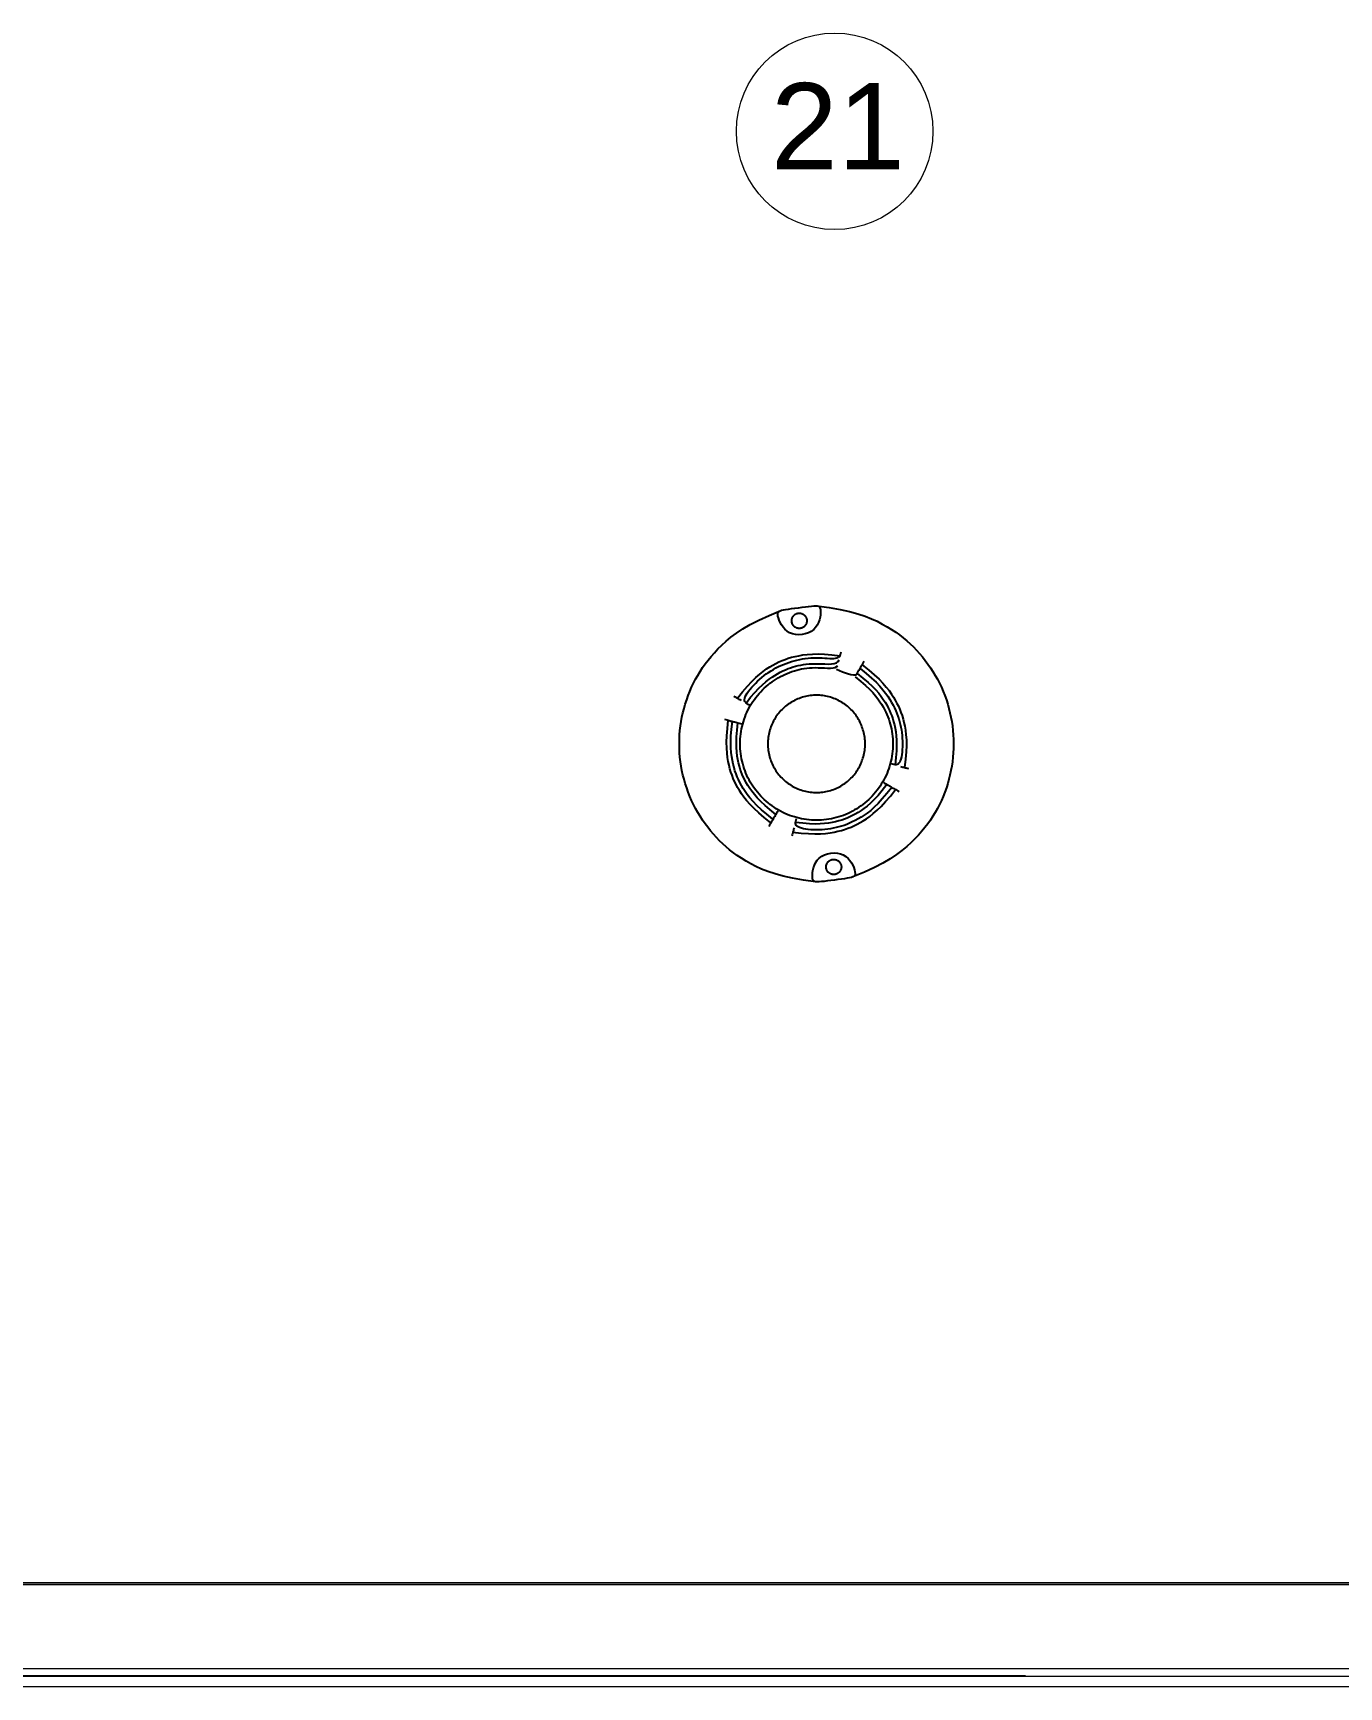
# Model space of a CAD drawing. Header units: inches. Extents: x 0.9 to 36.3, y 0.7 to 23.3.
# Drawn here: x 26.905 to 28.094, y 6.1 to 7.606 of the extents above; entities that cross this region are included whole.
import ezdxf

# ---------------------------------------------------------------- set-up
doc = ezdxf.new("R2010")
doc.units = ezdxf.units.IN
doc.layers.add('Numbering CCTV', color=38, linetype='Continuous', lineweight=0)
doc.layers.add('PDF_Geometry', color=7, linetype='Continuous', lineweight=9, true_color=0x777777)
doc.layers.add('Smoke Detector', color=40, linetype='Continuous')
doc.styles.get("Standard").update_dxf_attribs({"font": 'arial.ttf'})

msp = doc.modelspace()

# ---------------------------------------------------------------- linework, layer by layer
at = {"layer": 'Numbering CCTV', "linetype": 'ByBlock', "ltscale": 0.001}
msp.add_circle((27.6344, 7.5164), 0.0895, dxfattribs=at)
at = {"layer": 'PDF_Geometry', "linetype": 'ByBlock'}
for points in [[(24.7419, 6.193), (29.7184, 6.193), (29.7184, 7.1329)], [(29.7191, 7.1331), (29.8324, 7.1331), (29.8324, 6.1931), (29.8324, 6.0998), (24.7426, 6.0998)], [(29.7184, 6.1947), (24.7419, 6.1947)], [(29.7184, 6.193), (24.7419, 6.193)], [(28.5577, 6.1164), (24.7207, 6.1164), (24.7207, 6.1348), (24.7157, 6.1348), (24.7157, 6.1564), (24.7207, 6.1564), (24.7207, 6.1864), (24.7423, 6.1864)], [(24.7423, 6.1103), (27.1828, 6.1103)], [(24.7423, 6.1103), (27.8081, 6.1103)], [(24.7423, 6.1098), (26.9306, 6.1098)], [(24.7423, 6.1097), (28.6786, 6.1097)], [(24.7423, 6.1096), (28.0533, 6.1096)]]:
    msp.add_lwpolyline(points, dxfattribs=at)
msp.add_lwpolyline([(24.7419, 6.193), (29.7184, 6.193)], close=True, dxfattribs=at)
at = {"layer": 'Smoke Detector', "linetype": 'ByBlock'}
for points in [[(27.6171, 6.833), (27.6059, 6.8345), (27.5961, 6.8362), (27.5875, 6.8381), (27.5801, 6.8402), (27.5735, 6.8423), (27.5678, 6.8446), (27.5627, 6.847), (27.558, 6.8494), (27.5537, 6.8519), (27.5496, 6.8544), (27.5458, 6.8569), (27.5422, 6.8594), (27.5388, 6.862), (27.5356, 6.8647), (27.5325, 6.8675), (27.5296, 6.8703), (27.5268, 6.8733), (27.524, 6.8763), (27.5214, 6.8794), (27.5188, 6.8826), (27.5164, 6.8859), (27.5141, 6.8892), (27.5119, 6.8927), (27.5098, 6.8962), (27.5078, 6.8998), (27.5059, 6.9034), (27.5042, 6.9071), (27.5025, 6.9108), (27.501, 6.9146), (27.4997, 6.9185), (27.4984, 6.9224), (27.4973, 6.9263), (27.4963, 6.9302), (27.4954, 6.9342), (27.4947, 6.9383), (27.4941, 6.9423), (27.4936, 6.9464), (27.4933, 6.9504), (27.4931, 6.9545), (27.493, 6.9586), (27.4931, 6.9627), (27.4933, 6.9668), (27.4936, 6.9708), (27.4941, 6.9749), (27.4947, 6.9789), (27.4954, 6.9829), (27.4963, 6.9869), (27.4973, 6.9909), (27.4984, 6.9948), (27.4997, 6.9987), (27.501, 7.0026), (27.5025, 7.0064), (27.5042, 7.0101), (27.5059, 7.0138), (27.5078, 7.0174), (27.5098, 7.021), (27.5119, 7.0245), (27.5141, 7.028), (27.5165, 7.0314), (27.5191, 7.0348), (27.5219, 7.0382), (27.5249, 7.0416), (27.5282, 7.045), (27.5318, 7.0485), (27.5357, 7.0521), (27.54, 7.0557), (27.545, 7.0594), (27.5508, 7.0632), (27.5576, 7.0672), (27.5654, 7.0713), (27.5747, 7.0755), (27.5853, 7.0799)], [(27.6179, 7.0842), (27.6293, 7.0827), (27.6393, 7.081), (27.648, 7.0791), (27.6556, 7.077), (27.6622, 7.0748), (27.6679, 7.0725), (27.6731, 7.0702), (27.6777, 7.0677), (27.6821, 7.0653), (27.6861, 7.0628), (27.69, 7.0603), (27.6935, 7.0578), (27.6969, 7.0551), (27.7001, 7.0525), (27.7032, 7.0497), (27.7061, 7.0469), (27.709, 7.0439), (27.7117, 7.0409), (27.7144, 7.0378), (27.7169, 7.0346), (27.7193, 7.0313), (27.7217, 7.0279), (27.7239, 7.0245), (27.726, 7.021), (27.728, 7.0174), (27.7298, 7.0138), (27.7316, 7.0101), (27.7332, 7.0064), (27.7347, 7.0026), (27.7361, 6.9987), (27.7373, 6.9948), (27.7384, 6.9909), (27.7394, 6.9869), (27.7403, 6.9829), (27.741, 6.9789), (27.7416, 6.9749), (27.7421, 6.9708), (27.7424, 6.9668), (27.7426, 6.9627), (27.7427, 6.9586), (27.7426, 6.9545), (27.7424, 6.9504), (27.7421, 6.9464), (27.7416, 6.9423), (27.741, 6.9383), (27.7403, 6.9342), (27.7394, 6.9302), (27.7384, 6.9263), (27.7373, 6.9224), (27.7361, 6.9185), (27.7347, 6.9146), (27.7332, 6.9108), (27.7316, 6.9071), (27.7298, 6.9034), (27.728, 6.8998), (27.726, 6.8962), (27.7239, 6.8927), (27.7216, 6.8892), (27.7192, 6.8858), (27.7166, 6.8824), (27.7138, 6.879), (27.7108, 6.8756), (27.7075, 6.8721), (27.704, 6.8687), (27.7001, 6.8651), (27.6957, 6.8615), (27.6908, 6.8578), (27.685, 6.854), (27.6783, 6.85), (27.6706, 6.846), (27.6615, 6.8418), (27.6511, 6.8375)], [(27.5459, 7.0001), (27.5506, 7.0061), (27.555, 7.0112), (27.559, 7.0155), (27.5627, 7.0191), (27.5662, 7.0221), (27.5694, 7.0246), (27.5724, 7.0268), (27.5753, 7.0287), (27.5782, 7.0303), (27.5809, 7.0318), (27.5837, 7.0332), (27.5865, 7.0344), (27.5893, 7.0355), (27.5922, 7.0365), (27.5952, 7.0374), (27.5984, 7.0382), (27.6018, 7.0389), (27.6055, 7.0396), (27.6095, 7.0401), (27.6141, 7.0404), (27.6193, 7.0405), (27.6251, 7.0403), (27.6318, 7.0397), (27.6394, 7.0389)], [(27.557, 6.9938), (27.5558, 6.9944), (27.5547, 6.9951), (27.5539, 6.9958), (27.5531, 6.9965), (27.5526, 6.9972), (27.5523, 6.9981), (27.5522, 6.9991), (27.5525, 7.0003), (27.553, 7.0017), (27.5538, 7.0032), (27.5548, 7.0048), (27.556, 7.0066), (27.5574, 7.0084), (27.559, 7.0103), (27.5607, 7.0121), (27.5625, 7.014), (27.5643, 7.0158), (27.5662, 7.0175), (27.5682, 7.0191), (27.5702, 7.0207), (27.5722, 7.0223), (27.5743, 7.0237), (27.5765, 7.0251), (27.5787, 7.0264), (27.5809, 7.0277), (27.5832, 7.0289), (27.5855, 7.0299), (27.5879, 7.031), (27.5903, 7.0319), (27.5927, 7.0328), (27.5951, 7.0336), (27.5976, 7.0343), (27.6001, 7.0349), (27.6026, 7.0354), (27.6051, 7.0359), (27.6076, 7.0363), (27.6102, 7.0366), (27.6127, 7.0368), (27.6153, 7.0369), (27.6179, 7.0369), (27.6204, 7.0369), (27.6229, 7.0368), (27.6254, 7.0367), (27.6277, 7.0365), (27.6299, 7.0364), (27.6319, 7.0364), (27.6337, 7.0364), (27.6352, 7.0365), (27.6364, 7.0368), (27.6374, 7.0371), (27.6382, 7.0377), (27.6388, 7.0383), (27.6393, 7.0391), (27.6396, 7.0401), (27.64, 7.0412), (27.6403, 7.0424)], [(27.5537, 6.9956), (27.5579, 7.001), (27.5618, 7.0055), (27.5654, 7.0093), (27.5687, 7.0125), (27.5718, 7.0152), (27.5747, 7.0175), (27.5774, 7.0194), (27.58, 7.021), (27.5825, 7.0225), (27.5849, 7.0239), (27.5873, 7.0251), (27.5897, 7.0261), (27.592, 7.0271), (27.5943, 7.0279), (27.5966, 7.0287), (27.5989, 7.0293), (27.6012, 7.0299), (27.6036, 7.0304), (27.606, 7.0308), (27.6085, 7.0312), (27.6111, 7.0314), (27.6138, 7.0316), (27.6165, 7.0316), (27.6195, 7.0316), (27.6225, 7.0315), (27.6256, 7.0314), (27.6286, 7.0313), (27.6314, 7.0314), (27.6339, 7.0318), (27.636, 7.0324), (27.6375, 7.0335), (27.6384, 7.0351)], [(27.6361, 7.0265), (27.6417, 7.0243), (27.646, 7.0227), (27.6492, 7.0218), (27.6515, 7.0214), (27.653, 7.0214), (27.6539, 7.0216), (27.6545, 7.0221), (27.6549, 7.0227), (27.6552, 7.0233), (27.6555, 7.0238), (27.6559, 7.0244), (27.6562, 7.025), (27.6565, 7.0256), (27.6569, 7.0261), (27.6572, 7.0267), (27.6575, 7.0273), (27.6579, 7.0279), (27.6582, 7.0285), (27.6586, 7.0292), (27.6591, 7.0299), (27.6595, 7.0307), (27.66, 7.0316), (27.6606, 7.0326), (27.6613, 7.0338)], [(27.653, 7.0195), (27.6581, 7.0155), (27.6624, 7.0118), (27.666, 7.0084), (27.6691, 7.0053), (27.6716, 7.0024), (27.6738, 6.9996), (27.6756, 6.997), (27.6772, 6.9946), (27.6786, 6.9922), (27.6798, 6.9899), (27.681, 6.9876), (27.682, 6.9854), (27.6829, 6.9832), (27.6837, 6.981), (27.6844, 6.9788), (27.685, 6.9766), (27.6856, 6.9744), (27.6861, 6.9722), (27.6865, 6.9699), (27.6868, 6.9677), (27.6871, 6.9654), (27.6873, 6.9631), (27.6874, 6.9609), (27.6874, 6.9586), (27.6874, 6.9563), (27.6873, 6.954), (27.6871, 6.9518), (27.6868, 6.9495), (27.6865, 6.9473), (27.6861, 6.945), (27.6856, 6.9428), (27.685, 6.9406), (27.6844, 6.9384), (27.6837, 6.9362), (27.6829, 6.9341), (27.6821, 6.932), (27.6812, 6.9299), (27.6802, 6.9278), (27.6792, 6.9258), (27.6781, 6.9238), (27.6769, 6.9219), (27.6757, 6.92), (27.6744, 6.9181), (27.673, 6.9163), (27.6716, 6.9145), (27.6701, 6.9127), (27.6686, 6.9111), (27.667, 6.9094), (27.6654, 6.9078), (27.6637, 6.9063), (27.662, 6.9048), (27.6602, 6.9034), (27.6584, 6.9021), (27.6565, 6.9008), (27.6546, 6.8995), (27.6526, 6.8984), (27.6506, 6.8973), (27.6486, 6.8962), (27.6466, 6.8953), (27.6445, 6.8944), (27.6424, 6.8935), (27.6402, 6.8927), (27.6381, 6.8921), (27.6359, 6.8914), (27.6337, 6.8909), (27.6314, 6.8904), (27.6292, 6.89), (27.6269, 6.8897), (27.6247, 6.8894), (27.6224, 6.8892), (27.6201, 6.8891), (27.6179, 6.8891), (27.6156, 6.8891), (27.6133, 6.8892), (27.6111, 6.8894), (27.6088, 6.8897), (27.6065, 6.89), (27.6043, 6.8904), (27.6021, 6.8909), (27.5999, 6.8914), (27.5977, 6.8921), (27.5955, 6.8927), (27.5934, 6.8935), (27.5913, 6.8944), (27.5892, 6.8953), (27.5871, 6.8962), (27.5851, 6.8973), (27.5831, 6.8984), (27.5811, 6.8995), (27.5792, 6.9008), (27.5774, 6.9021), (27.5755, 6.9034), (27.5738, 6.9048), (27.572, 6.9063), (27.5703, 6.9078), (27.5687, 6.9094), (27.5671, 6.9111), (27.5656, 6.9127), (27.5641, 6.9145), (27.5627, 6.9163), (27.5613, 6.9181), (27.56, 6.92), (27.5588, 6.9219), (27.5576, 6.9238), (27.5565, 6.9258), (27.5555, 6.9278), (27.5545, 6.9299), (27.5536, 6.932), (27.5528, 6.9341), (27.552, 6.9362), (27.5513, 6.9384), (27.5507, 6.9406), (27.5501, 6.9428), (27.5497, 6.945), (27.5493, 6.9473), (27.5489, 6.9495), (27.5487, 6.9518), (27.5485, 6.954), (27.5484, 6.9563), (27.5483, 6.9586), (27.5484, 6.9609), (27.5485, 6.9631), (27.5487, 6.9654), (27.5489, 6.9677), (27.5493, 6.9699), (27.5497, 6.9722), (27.5501, 6.9744), (27.5507, 6.9766), (27.5513, 6.9788), (27.552, 6.9809), (27.5528, 6.9831), (27.5536, 6.9852), (27.5545, 6.9873), (27.5555, 6.9893), (27.5565, 6.9914), (27.5576, 6.9934), (27.5588, 6.9953), (27.56, 6.9972), (27.5613, 6.9991), (27.5627, 7.0009), (27.5641, 7.0027), (27.5656, 7.0044), (27.5671, 7.0061), (27.5687, 7.0078), (27.5703, 7.0093), (27.572, 7.0109), (27.5738, 7.0123), (27.5755, 7.0138), (27.5774, 7.0151), (27.5792, 7.0164), (27.5811, 7.0176), (27.5831, 7.0188), (27.5851, 7.0199), (27.5871, 7.021), (27.5892, 7.0219), (27.5913, 7.0228), (27.5934, 7.0237), (27.5955, 7.0244), (27.5977, 7.0251), (27.5999, 7.0258), (27.6021, 7.0263), (27.6043, 7.0268), (27.6066, 7.0272), (27.609, 7.0275), (27.6114, 7.0277), (27.614, 7.0279), (27.6166, 7.028), (27.6194, 7.0279), (27.6223, 7.0278), (27.6252, 7.0277), (27.628, 7.0276), (27.6307, 7.0276), (27.633, 7.0278), (27.6349, 7.0282), (27.6363, 7.029), (27.637, 7.0301)], [(27.6549, 7.0227), (27.6602, 7.0185), (27.6648, 7.0146), (27.6686, 7.0111), (27.6718, 7.0078), (27.6745, 7.0047), (27.6767, 7.0018), (27.6786, 6.9991), (27.6803, 6.9965), (27.6818, 6.994), (27.6831, 6.9915), (27.6843, 6.989), (27.6854, 6.9866), (27.6864, 6.9841), (27.6873, 6.9815), (27.6881, 6.9788), (27.6888, 6.9759), (27.6895, 6.9729), (27.69, 6.9697), (27.6905, 6.966), (27.6908, 6.962), (27.6908, 6.9574), (27.6906, 6.9521), (27.6902, 6.9462), (27.6894, 6.9394)], [(27.6575, 7.0272), (27.6632, 7.0227), (27.668, 7.0185), (27.6721, 7.0147), (27.6756, 7.0112), (27.6784, 7.0079), (27.6808, 7.0048), (27.6829, 7.0019), (27.6847, 6.9991), (27.6863, 6.9964), (27.6877, 6.9938), (27.689, 6.9913), (27.6901, 6.9887), (27.6911, 6.9863), (27.692, 6.9838), (27.6928, 6.9813), (27.6935, 6.9789), (27.6942, 6.9764), (27.6947, 6.9739), (27.6952, 6.9714), (27.6955, 6.9688), (27.6958, 6.9663), (27.696, 6.9637), (27.6962, 6.9612), (27.6962, 6.9586), (27.6962, 6.956), (27.696, 6.9535), (27.6958, 6.9511), (27.6955, 6.9488), (27.6952, 6.9467), (27.6947, 6.9448), (27.6942, 6.9432), (27.6936, 6.9418), (27.6929, 6.9409), (27.6922, 6.9402), (27.6913, 6.9398), (27.6904, 6.9396), (27.6894, 6.9396), (27.6883, 6.9398), (27.6871, 6.94), (27.6858, 6.9404)], [(27.6594, 7.0306), (27.6654, 7.0258), (27.6705, 7.0215), (27.6748, 7.0175), (27.6784, 7.0138), (27.6814, 7.0103), (27.6839, 7.0071), (27.6861, 7.004), (27.6879, 7.0011), (27.6896, 6.9983), (27.6911, 6.9955), (27.6925, 6.9928), (27.6937, 6.99), (27.6948, 6.9872), (27.6958, 6.9843), (27.6967, 6.9812), (27.6975, 6.9781), (27.6982, 6.9747), (27.6989, 6.971), (27.6993, 6.9669), (27.6997, 6.9624), (27.6997, 6.9572), (27.6995, 6.9513), (27.699, 6.9447), (27.6981, 6.9371)], [(27.5427, 7.002), (27.5438, 7.0014), (27.5446, 7.0009), (27.5453, 7.0005), (27.5459, 7.0001), (27.5465, 6.9998), (27.5473, 6.9994), (27.5481, 6.9989), (27.5492, 6.9982)], [(27.534, 6.9811), (27.5353, 6.9807), (27.5364, 6.9804), (27.5374, 6.9801), (27.5383, 6.9799), (27.5392, 6.9797), (27.54, 6.9794), (27.5408, 6.9792), (27.5416, 6.979), (27.5425, 6.9788), (27.5433, 6.9786), (27.5443, 6.9783), (27.5452, 6.9781), (27.5463, 6.9778), (27.5474, 6.9775), (27.5486, 6.9771), (27.5499, 6.9768)], [(27.5763, 6.8866), (27.5703, 6.8914), (27.5653, 6.8957), (27.561, 6.8997), (27.5574, 6.9034), (27.5543, 6.9069), (27.5518, 6.9101), (27.5497, 6.9132), (27.5478, 6.9161), (27.5461, 6.9189), (27.5446, 6.9217), (27.5433, 6.9244), (27.5421, 6.9272), (27.541, 6.93), (27.54, 6.9329), (27.5391, 6.9359), (27.5383, 6.9391), (27.5375, 6.9425), (27.5369, 6.9462), (27.5364, 6.9502), (27.5361, 6.9548), (27.536, 6.96), (27.5362, 6.9659), (27.5367, 6.9725), (27.5376, 6.9801)], [(27.5782, 6.89), (27.5726, 6.8945), (27.5677, 6.8986), (27.5636, 6.9025), (27.5602, 6.906), (27.5573, 6.9093), (27.5549, 6.9124), (27.5529, 6.9153), (27.5511, 6.9181), (27.5495, 6.9208), (27.548, 6.9234), (27.5468, 6.926), (27.5456, 6.9287), (27.5446, 6.9313), (27.5436, 6.9341), (27.5428, 6.937), (27.542, 6.94), (27.5413, 6.9433), (27.5407, 6.9468), (27.5402, 6.9506), (27.5399, 6.955), (27.5398, 6.9599), (27.54, 6.9655), (27.5405, 6.9719), (27.5413, 6.9791)], [(27.5808, 6.8944), (27.5755, 6.8987), (27.571, 6.9026), (27.5672, 6.9061), (27.5639, 6.9094), (27.5613, 6.9125), (27.559, 6.9154), (27.5571, 6.9181), (27.5554, 6.9207), (27.5539, 6.9232), (27.5526, 6.9257), (27.5514, 6.9281), (27.5503, 6.9306), (27.5493, 6.9331), (27.5484, 6.9357), (27.5477, 6.9384), (27.5469, 6.9412), (27.5463, 6.9443), (27.5457, 6.9475), (27.5452, 6.9512), (27.545, 6.9552), (27.5449, 6.9598), (27.5451, 6.9651), (27.5455, 6.971), (27.5463, 6.9778)], [(27.6944, 6.9381), (27.6956, 6.9378), (27.6966, 6.9375), (27.6974, 6.9373), (27.6981, 6.9371), (27.6988, 6.9369), (27.6996, 6.9367), (27.7005, 6.9364), (27.7017, 6.9361)], [(27.5964, 6.8783), (27.6039, 6.8774), (27.6106, 6.8769), (27.6165, 6.8767), (27.6216, 6.8768), (27.6262, 6.8771), (27.6303, 6.8776), (27.634, 6.8782), (27.6373, 6.879), (27.6405, 6.8798), (27.6435, 6.8807), (27.6464, 6.8817), (27.6493, 6.8828), (27.652, 6.884), (27.6548, 6.8854), (27.6576, 6.8869), (27.6604, 6.8885), (27.6633, 6.8904), (27.6664, 6.8925), (27.6696, 6.8951), (27.673, 6.8981), (27.6767, 6.9017), (27.6807, 6.906), (27.6851, 6.9111), (27.6898, 6.917)], [(27.682, 6.9216), (27.6778, 6.9162), (27.6739, 6.9117), (27.6703, 6.9079), (27.667, 6.9047), (27.664, 6.902), (27.6611, 6.8997), (27.6584, 6.8978), (27.6558, 6.8962), (27.6532, 6.8947), (27.6508, 6.8933), (27.6483, 6.8921), (27.6459, 6.891), (27.6433, 6.8901), (27.6408, 6.8892), (27.6381, 6.8884), (27.6352, 6.8876), (27.6322, 6.887), (27.6289, 6.8864), (27.6253, 6.886), (27.6212, 6.8857), (27.6166, 6.8856), (27.6114, 6.8858), (27.6055, 6.8863), (27.5987, 6.887)], [(27.6865, 6.919), (27.682, 6.9133), (27.6778, 6.9084), (27.674, 6.9043), (27.6705, 6.9009), (27.6672, 6.898), (27.6641, 6.8956), (27.6612, 6.8936), (27.6584, 6.8918), (27.6557, 6.8902), (27.6531, 6.8888), (27.6505, 6.8875), (27.648, 6.8864), (27.6455, 6.8853), (27.6431, 6.8844), (27.6406, 6.8836), (27.6381, 6.8829), (27.6357, 6.8823), (27.6331, 6.8818), (27.6306, 6.8813), (27.6281, 6.8809), (27.6255, 6.8806), (27.623, 6.8804), (27.6204, 6.8803), (27.6179, 6.8803), (27.6153, 6.8803), (27.6128, 6.8804), (27.6104, 6.8806), (27.6081, 6.8809), (27.606, 6.8813), (27.6041, 6.8817), (27.6024, 6.8823), (27.6011, 6.8829), (27.6001, 6.8835), (27.5994, 6.8843), (27.599, 6.8851), (27.5989, 6.886), (27.5989, 6.887), (27.599, 6.8882), (27.5993, 6.8894), (27.5997, 6.8907)], [(27.6788, 6.9234), (27.6799, 6.9228), (27.681, 6.9221), (27.682, 6.9215), (27.683, 6.921), (27.6839, 6.9205), (27.6847, 6.92), (27.6855, 6.9196), (27.6862, 6.9191), (27.6869, 6.9187), (27.6877, 6.9183), (27.6884, 6.9179), (27.6892, 6.9174), (27.69, 6.917), (27.6909, 6.9164), (27.6919, 6.9158), (27.693, 6.9152)], [(27.5827, 6.8977), (27.582, 6.8965), (27.5814, 6.8954), (27.5808, 6.8944), (27.5803, 6.8935), (27.5798, 6.8926), (27.5793, 6.8918), (27.5788, 6.891), (27.5784, 6.8903), (27.578, 6.8895), (27.5776, 6.8888), (27.5772, 6.8881), (27.5767, 6.8873), (27.5762, 6.8865), (27.5757, 6.8856), (27.5751, 6.8845), (27.5745, 6.8834)], [(27.5974, 6.8821), (27.597, 6.8808), (27.5968, 6.8798), (27.5966, 6.879), (27.5964, 6.8783), (27.5962, 6.8776), (27.596, 6.8769), (27.5957, 6.8759), (27.5954, 6.8747)]]:
    msp.add_lwpolyline(points, dxfattribs=at)
for points in [[(27.6153, 7.0626), (27.6131, 7.061), (27.6105, 7.0596), (27.6077, 7.0587), (27.6048, 7.0581), (27.6018, 7.0579), (27.5988, 7.0581), (27.596, 7.0587), (27.5934, 7.0597), (27.5911, 7.0611), (27.5891, 7.0629), (27.5874, 7.0649), (27.586, 7.067), (27.5848, 7.0692), (27.5839, 7.0713), (27.5833, 7.0733), (27.5828, 7.075), (27.5826, 7.0764), (27.5827, 7.0776), (27.583, 7.0785), (27.5837, 7.0792), (27.5847, 7.0797), (27.586, 7.0802), (27.5877, 7.0806), (27.5898, 7.0809), (27.5924, 7.0813), (27.5952, 7.0818), (27.5983, 7.0822), (27.6015, 7.0826), (27.6047, 7.0831), (27.6078, 7.0834), (27.6107, 7.0838), (27.6133, 7.084), (27.6154, 7.0842), (27.6172, 7.0843), (27.6186, 7.0842), (27.6197, 7.0839), (27.6205, 7.0834), (27.621, 7.0826), (27.6214, 7.0815), (27.6216, 7.0801), (27.6216, 7.0783), (27.6215, 7.0762), (27.6212, 7.0739), (27.6206, 7.0716), (27.6198, 7.0691), (27.6186, 7.0668), (27.6171, 7.0646)], [(27.6056, 7.0767), (27.6058, 7.0766), (27.606, 7.0764), (27.6062, 7.0763), (27.6064, 7.0762), (27.6066, 7.076), (27.6067, 7.0759), (27.6069, 7.0757), (27.6071, 7.0756), (27.6072, 7.0754), (27.6074, 7.0753), (27.6075, 7.0751), (27.6077, 7.0749), (27.6078, 7.0747), (27.6079, 7.0745), (27.6081, 7.0743), (27.6082, 7.0742), (27.6083, 7.074), (27.6084, 7.0738), (27.6085, 7.0736), (27.6086, 7.0733), (27.6087, 7.0731), (27.6087, 7.0729), (27.6088, 7.0727), (27.6089, 7.0725), (27.6089, 7.0723), (27.609, 7.072), (27.609, 7.0718), (27.609, 7.0716), (27.6091, 7.0714), (27.6091, 7.0711), (27.6091, 7.0709), (27.6091, 7.0707), (27.6091, 7.0705), (27.6091, 7.0702), (27.6091, 7.07), (27.609, 7.0698), (27.609, 7.0696), (27.609, 7.0693), (27.6089, 7.0691), (27.6089, 7.0689), (27.6088, 7.0687), (27.6087, 7.0685), (27.6087, 7.0683), (27.6086, 7.068), (27.6085, 7.0678), (27.6084, 7.0676), (27.6083, 7.0674), (27.6082, 7.0672), (27.6081, 7.067), (27.6079, 7.0669), (27.6078, 7.0667), (27.6077, 7.0665), (27.6075, 7.0663), (27.6074, 7.0661), (27.6072, 7.066), (27.6071, 7.0658), (27.6069, 7.0656), (27.6067, 7.0655), (27.6066, 7.0653), (27.6064, 7.0652), (27.6062, 7.0651), (27.606, 7.0649), (27.6058, 7.0648), (27.6056, 7.0647), (27.6054, 7.0646), (27.6052, 7.0645), (27.605, 7.0644), (27.6048, 7.0643), (27.6046, 7.0642), (27.6044, 7.0641), (27.6042, 7.0641), (27.604, 7.064), (27.6038, 7.064), (27.6035, 7.0639), (27.6033, 7.0639), (27.6031, 7.0638), (27.6029, 7.0638), (27.6026, 7.0638), (27.6024, 7.0638), (27.6022, 7.0638), (27.602, 7.0638), (27.6017, 7.0638), (27.6015, 7.0638), (27.6013, 7.0638), (27.6011, 7.0639), (27.6008, 7.0639), (27.6006, 7.064), (27.6004, 7.064), (27.6002, 7.0641), (27.6, 7.0641), (27.5997, 7.0642), (27.5995, 7.0643), (27.5993, 7.0644), (27.5991, 7.0645), (27.5989, 7.0646), (27.5987, 7.0647), (27.5985, 7.0648), (27.5983, 7.0649), (27.5982, 7.0651), (27.598, 7.0652), (27.5978, 7.0653), (27.5976, 7.0655), (27.5975, 7.0656), (27.5973, 7.0658), (27.5971, 7.066), (27.597, 7.0661), (27.5968, 7.0663), (27.5967, 7.0665), (27.5966, 7.0667), (27.5964, 7.0669), (27.5963, 7.067), (27.5962, 7.0672), (27.5961, 7.0674), (27.596, 7.0676), (27.5959, 7.0678), (27.5958, 7.068), (27.5957, 7.0683), (27.5956, 7.0685), (27.5956, 7.0687), (27.5955, 7.0689), (27.5954, 7.0691), (27.5954, 7.0693), (27.5954, 7.0696), (27.5953, 7.0698), (27.5953, 7.07), (27.5953, 7.0702), (27.5953, 7.0705), (27.5953, 7.0707), (27.5953, 7.0709), (27.5953, 7.0711), (27.5953, 7.0714), (27.5953, 7.0716), (27.5954, 7.0718), (27.5954, 7.072), (27.5954, 7.0723), (27.5955, 7.0725), (27.5956, 7.0727), (27.5956, 7.0729), (27.5957, 7.0731), (27.5958, 7.0733), (27.5959, 7.0736), (27.596, 7.0738), (27.5961, 7.074), (27.5962, 7.0742), (27.5963, 7.0743), (27.5964, 7.0745), (27.5966, 7.0747), (27.5967, 7.0749), (27.5968, 7.0751), (27.597, 7.0753), (27.5971, 7.0754), (27.5973, 7.0756), (27.5975, 7.0757), (27.5976, 7.0759), (27.5978, 7.076), (27.598, 7.0762), (27.5982, 7.0763), (27.5983, 7.0764), (27.5985, 7.0766), (27.5987, 7.0767), (27.5989, 7.0768), (27.5991, 7.0769), (27.5993, 7.077), (27.5995, 7.0771), (27.5997, 7.0772), (27.6, 7.0772), (27.6002, 7.0773), (27.6004, 7.0774), (27.6006, 7.0774), (27.6008, 7.0775), (27.6011, 7.0775), (27.6013, 7.0776), (27.6015, 7.0776), (27.6017, 7.0776), (27.602, 7.0776), (27.6022, 7.0776), (27.6024, 7.0776), (27.6026, 7.0776), (27.6029, 7.0776), (27.6031, 7.0776), (27.6033, 7.0775), (27.6035, 7.0775), (27.6038, 7.0774), (27.604, 7.0774), (27.6042, 7.0773), (27.6044, 7.0772), (27.6046, 7.0772), (27.6048, 7.0771), (27.605, 7.077), (27.6052, 7.0769), (27.6054, 7.0768)], [(27.5751, 6.9701), (27.5747, 6.9686), (27.5744, 6.9672), (27.5742, 6.9658), (27.574, 6.9644), (27.5738, 6.9629), (27.5737, 6.9615), (27.5736, 6.96), (27.5736, 6.9586), (27.5736, 6.9571), (27.5737, 6.9557), (27.5738, 6.9543), (27.574, 6.9528), (27.5742, 6.9514), (27.5744, 6.95), (27.5747, 6.9485), (27.5751, 6.9471), (27.5755, 6.9457), (27.5759, 6.9444), (27.5764, 6.943), (27.577, 6.9416), (27.5775, 6.9403), (27.5782, 6.939), (27.5788, 6.9377), (27.5795, 6.9365), (27.5803, 6.9352), (27.581, 6.934), (27.5819, 6.9328), (27.5827, 6.9316), (27.5836, 6.9305), (27.5846, 6.9294), (27.5855, 6.9283), (27.5866, 6.9273), (27.5876, 6.9263), (27.5887, 6.9253), (27.5898, 6.9244), (27.5909, 6.9235), (27.5921, 6.9226), (27.5933, 6.9218), (27.5945, 6.921), (27.5957, 6.9202), (27.597, 6.9195), (27.5983, 6.9189), (27.5996, 6.9183), (27.6009, 6.9177), (27.6023, 6.9171), (27.6036, 6.9167), (27.605, 6.9162), (27.6064, 6.9158), (27.6078, 6.9155), (27.6092, 6.9152), (27.6107, 6.9149), (27.6121, 6.9147), (27.6135, 6.9145), (27.615, 6.9144), (27.6164, 6.9143), (27.6179, 6.9143), (27.6193, 6.9143), (27.6208, 6.9144), (27.6222, 6.9145), (27.6236, 6.9147), (27.6251, 6.9149), (27.6265, 6.9152), (27.6279, 6.9155), (27.6293, 6.9158), (27.6307, 6.9162), (27.6321, 6.9167), (27.6335, 6.9171), (27.6348, 6.9177), (27.6361, 6.9183), (27.6375, 6.9189), (27.6387, 6.9195), (27.64, 6.9202), (27.6413, 6.921), (27.6425, 6.9218), (27.6437, 6.9226), (27.6448, 6.9235), (27.646, 6.9244), (27.6471, 6.9253), (27.6481, 6.9263), (27.6492, 6.9273), (27.6502, 6.9283), (27.6512, 6.9294), (27.6521, 6.9305), (27.653, 6.9316), (27.6539, 6.9328), (27.6547, 6.934), (27.6555, 6.9352), (27.6562, 6.9365), (27.6569, 6.9377), (27.6576, 6.939), (27.6582, 6.9403), (27.6588, 6.9416), (27.6593, 6.943), (27.6598, 6.9444), (27.6602, 6.9457), (27.6606, 6.9471), (27.661, 6.9485), (27.6613, 6.95), (27.6616, 6.9514), (27.6618, 6.9528), (27.6619, 6.9543), (27.6621, 6.9557), (27.6621, 6.9571), (27.6622, 6.9586), (27.6621, 6.96), (27.6621, 6.9615), (27.6619, 6.9629), (27.6618, 6.9644), (27.6616, 6.9658), (27.6613, 6.9672), (27.661, 6.9686), (27.6606, 6.9701), (27.6602, 6.9714), (27.6598, 6.9728), (27.6593, 6.9742), (27.6588, 6.9755), (27.6582, 6.9769), (27.6576, 6.9782), (27.6569, 6.9795), (27.6562, 6.9807), (27.6555, 6.982), (27.6547, 6.9832), (27.6539, 6.9844), (27.653, 6.9856), (27.6521, 6.9867), (27.6512, 6.9878), (27.6502, 6.9889), (27.6492, 6.9899), (27.6481, 6.9909), (27.6471, 6.9919), (27.646, 6.9928), (27.6448, 6.9937), (27.6437, 6.9946), (27.6425, 6.9954), (27.6413, 6.9962), (27.64, 6.9969), (27.6387, 6.9976), (27.6375, 6.9983), (27.6361, 6.9989), (27.6348, 6.9995), (27.6335, 7), (27.6321, 7.0005), (27.6307, 7.001), (27.6293, 7.0014), (27.6279, 7.0017), (27.6265, 7.002), (27.6251, 7.0023), (27.6236, 7.0025), (27.6222, 7.0027), (27.6208, 7.0028), (27.6193, 7.0029), (27.6179, 7.0029), (27.6164, 7.0029), (27.615, 7.0028), (27.6135, 7.0027), (27.6121, 7.0025), (27.6107, 7.0023), (27.6092, 7.002), (27.6078, 7.0017), (27.6064, 7.0014), (27.605, 7.001), (27.6036, 7.0005), (27.6023, 7), (27.6009, 6.9995), (27.5996, 6.9989), (27.5983, 6.9983), (27.597, 6.9976), (27.5957, 6.9969), (27.5945, 6.9962), (27.5933, 6.9954), (27.5921, 6.9946), (27.5909, 6.9937), (27.5898, 6.9928), (27.5887, 6.9919), (27.5876, 6.9909), (27.5866, 6.9899), (27.5855, 6.9889), (27.5846, 6.9878), (27.5836, 6.9867), (27.5827, 6.9856), (27.5819, 6.9844), (27.581, 6.9832), (27.5803, 6.982), (27.5795, 6.9807), (27.5788, 6.9795), (27.5782, 6.9782), (27.5775, 6.9769), (27.577, 6.9755), (27.5764, 6.9742), (27.5759, 6.9728), (27.5755, 6.9714)], [(27.6204, 6.8546), (27.6227, 6.8562), (27.6252, 6.8575), (27.628, 6.8585), (27.631, 6.8591), (27.634, 6.8593), (27.6369, 6.8591), (27.6397, 6.8585), (27.6423, 6.8575), (27.6446, 6.8561), (27.6466, 6.8543), (27.6483, 6.8523), (27.6497, 6.8502), (27.6509, 6.848), (27.6518, 6.8459), (27.6525, 6.8439), (27.6529, 6.8422), (27.6531, 6.8408), (27.653, 6.8396), (27.6527, 6.8387), (27.652, 6.838), (27.6511, 6.8375), (27.6497, 6.837), (27.648, 6.8366), (27.6459, 6.8363), (27.6434, 6.8358), (27.6405, 6.8354), (27.6374, 6.835), (27.6342, 6.8345), (27.631, 6.8341), (27.6279, 6.8338), (27.625, 6.8334), (27.6225, 6.8332), (27.6203, 6.833), (27.6186, 6.8329), (27.6171, 6.833), (27.6161, 6.8333), (27.6153, 6.8338), (27.6147, 6.8346), (27.6143, 6.8357), (27.6142, 6.8371), (27.6141, 6.8389), (27.6142, 6.841), (27.6146, 6.8432), (27.6151, 6.8456), (27.616, 6.8481), (27.6171, 6.8504), (27.6186, 6.8526)], [(27.6402, 6.8447), (27.6402, 6.8445), (27.6401, 6.8443), (27.64, 6.8441), (27.6399, 6.8438), (27.6398, 6.8436), (27.6398, 6.8434), (27.6396, 6.8432), (27.6395, 6.843), (27.6394, 6.8428), (27.6393, 6.8426), (27.6392, 6.8425), (27.639, 6.8423), (27.6389, 6.8421), (27.6387, 6.8419), (27.6386, 6.8418), (27.6384, 6.8416), (27.6383, 6.8414), (27.6381, 6.8413), (27.6379, 6.8411), (27.6378, 6.841), (27.6376, 6.8409), (27.6374, 6.8407), (27.6372, 6.8406), (27.637, 6.8405), (27.6368, 6.8404), (27.6366, 6.8403), (27.6364, 6.8402), (27.6362, 6.8401), (27.636, 6.84), (27.6358, 6.8399), (27.6356, 6.8399), (27.6353, 6.8398), (27.6351, 6.8398), (27.6349, 6.8397), (27.6347, 6.8397), (27.6344, 6.8396), (27.6342, 6.8396), (27.634, 6.8396), (27.6338, 6.8396), (27.6335, 6.8396), (27.6333, 6.8396), (27.6331, 6.8396), (27.6329, 6.8396), (27.6326, 6.8396), (27.6324, 6.8397), (27.6322, 6.8397), (27.632, 6.8398), (27.6318, 6.8398), (27.6315, 6.8399), (27.6313, 6.8399), (27.6311, 6.84), (27.6309, 6.8401), (27.6307, 6.8402), (27.6305, 6.8403), (27.6303, 6.8404), (27.6301, 6.8405), (27.6299, 6.8406), (27.6297, 6.8407), (27.6295, 6.8409), (27.6293, 6.841), (27.6292, 6.8411), (27.629, 6.8413), (27.6288, 6.8414), (27.6287, 6.8416), (27.6285, 6.8418), (27.6283, 6.8419), (27.6282, 6.8421), (27.6281, 6.8423), (27.6279, 6.8425), (27.6278, 6.8426), (27.6277, 6.8428), (27.6276, 6.843), (27.6274, 6.8432), (27.6273, 6.8434), (27.6272, 6.8436), (27.6272, 6.8438), (27.6271, 6.8441), (27.627, 6.8443), (27.6269, 6.8445), (27.6269, 6.8447), (27.6268, 6.8449), (27.6268, 6.8451), (27.6267, 6.8454), (27.6267, 6.8456), (27.6267, 6.8458), (27.6266, 6.846), (27.6266, 6.8463), (27.6266, 6.8465), (27.6266, 6.8467), (27.6266, 6.8469), (27.6267, 6.8472), (27.6267, 6.8474), (27.6267, 6.8476), (27.6268, 6.8478), (27.6268, 6.8481), (27.6269, 6.8483), (27.6269, 6.8485), (27.627, 6.8487), (27.6271, 6.8489), (27.6272, 6.8491), (27.6272, 6.8493), (27.6273, 6.8496), (27.6274, 6.8498), (27.6276, 6.85), (27.6277, 6.8501), (27.6278, 6.8503), (27.6279, 6.8505), (27.6281, 6.8507), (27.6282, 6.8509), (27.6283, 6.8511), (27.6285, 6.8512), (27.6287, 6.8514), (27.6288, 6.8515), (27.629, 6.8517), (27.6292, 6.8518), (27.6293, 6.852), (27.6295, 6.8521), (27.6297, 6.8522), (27.6299, 6.8524), (27.6301, 6.8525), (27.6303, 6.8526), (27.6305, 6.8527), (27.6307, 6.8528), (27.6309, 6.8529), (27.6311, 6.853), (27.6313, 6.853), (27.6315, 6.8531), (27.6318, 6.8532), (27.632, 6.8532), (27.6322, 6.8533), (27.6324, 6.8533), (27.6326, 6.8534), (27.6329, 6.8534), (27.6331, 6.8534), (27.6333, 6.8534), (27.6335, 6.8534), (27.6338, 6.8534), (27.634, 6.8534), (27.6342, 6.8534), (27.6344, 6.8534), (27.6347, 6.8533), (27.6349, 6.8533), (27.6351, 6.8532), (27.6353, 6.8532), (27.6356, 6.8531), (27.6358, 6.853), (27.636, 6.853), (27.6362, 6.8529), (27.6364, 6.8528), (27.6366, 6.8527), (27.6368, 6.8526), (27.637, 6.8525), (27.6372, 6.8524), (27.6374, 6.8522), (27.6376, 6.8521), (27.6378, 6.852), (27.6379, 6.8518), (27.6381, 6.8517), (27.6383, 6.8515), (27.6384, 6.8514), (27.6386, 6.8512), (27.6387, 6.8511), (27.6389, 6.8509), (27.639, 6.8507), (27.6392, 6.8505), (27.6393, 6.8503), (27.6394, 6.8501), (27.6395, 6.85), (27.6396, 6.8498), (27.6398, 6.8496), (27.6398, 6.8493), (27.6399, 6.8491), (27.64, 6.8489), (27.6401, 6.8487), (27.6402, 6.8485), (27.6402, 6.8483), (27.6403, 6.8481), (27.6403, 6.8478), (27.6404, 6.8476), (27.6404, 6.8474), (27.6404, 6.8472), (27.6405, 6.8469), (27.6405, 6.8467), (27.6405, 6.8465), (27.6405, 6.8463), (27.6405, 6.846), (27.6404, 6.8458), (27.6404, 6.8456), (27.6404, 6.8454), (27.6403, 6.8451), (27.6403, 6.8449)]]:
    msp.add_lwpolyline(points, close=True, dxfattribs=at)

# ---------------------------------------------------------------- texts
at = {"layer": 'Numbering CCTV', "linetype": 'ByBlock', "ltscale": 0.001}
msp.add_text('21', height=0.07854, dxfattribs=at).set_placement((27.5763, 7.4818))

doc.saveas('drawing.dxf')
